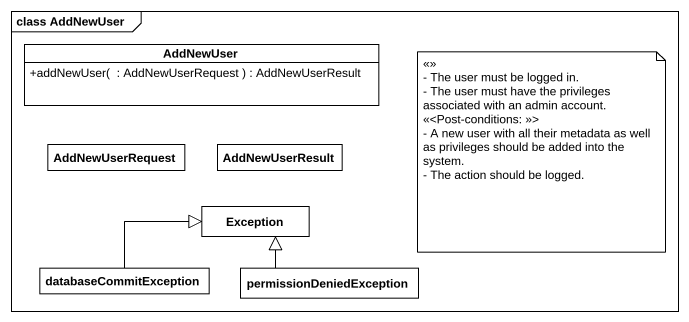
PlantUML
@startuml
mainframe class AddNewUser
hide circle
hide empty members
skinparam classAttributeIconSize 0
class AddNewUser {
  +addNewUser(  : AddNewUserRequest ) : AddNewUserResult
}
class AddNewUserRequest
class AddNewUserResult
class "Exception" as Exception_
class databaseCommitException
class permissionDeniedException
databaseCommitException -right-|> Exception_
permissionDeniedException -up-|> Exception_
note as N1
  <<>>
  - The user must be logged in.
  - The user must have the privileges associated with an admin account.
  <<<Post-conditions: >>>
  - A new user with all their metadata as well as privileges should be added into the system.
  - The action should be logged.
end note
@enduml
